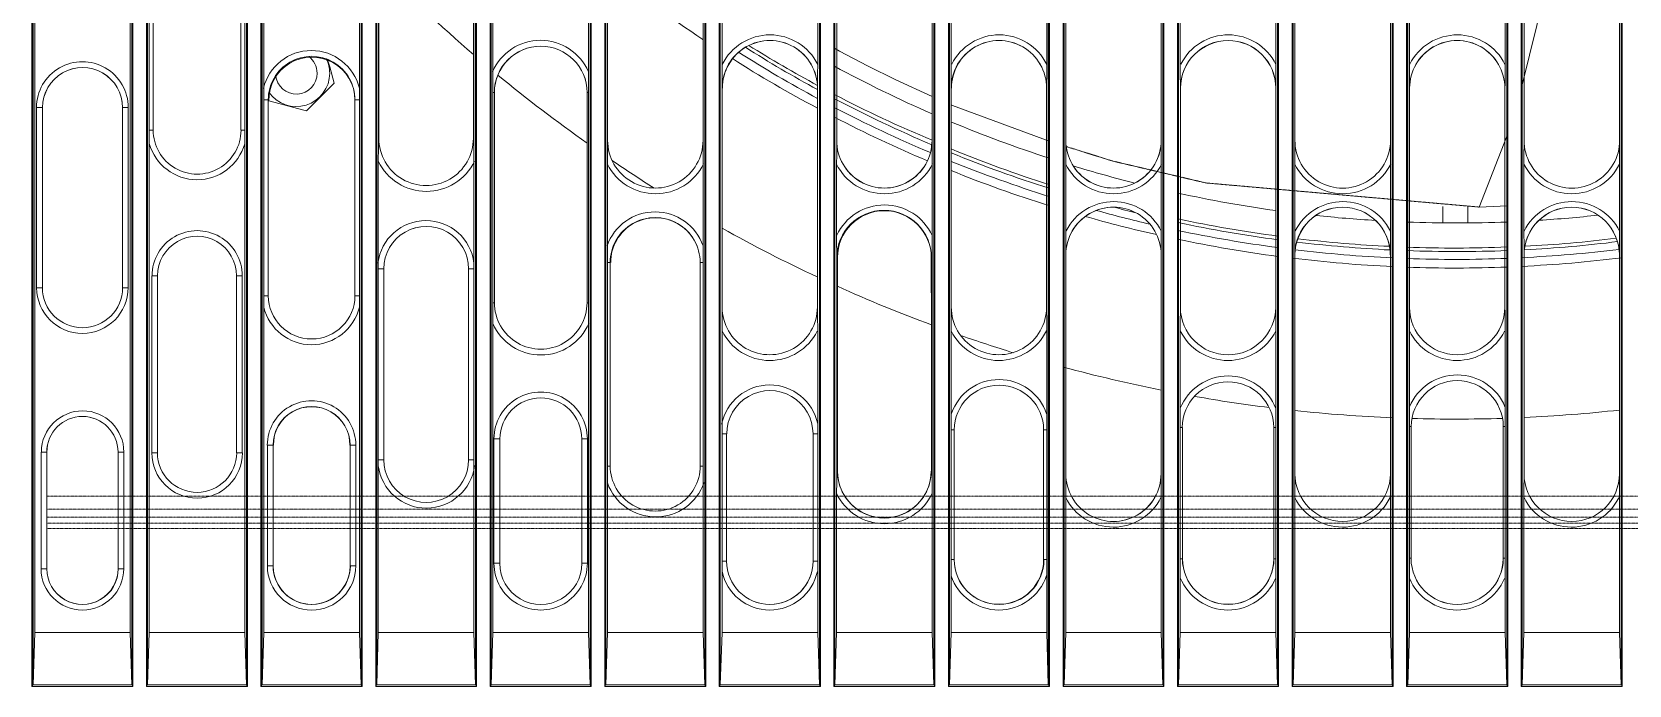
# Model space of a CAD drawing. Extents: x 43000 to 200282, y 3579 to 63943.
# Drawn here: x 113196 to 113809, y 33835 to 34086 of the extents above; entities that cross this region are included whole.
import ezdxf

# ---------------------------------------------------------------- set-up
doc = ezdxf.new("R2010")
doc.units = 0
doc.header["$MEASUREMENT"] = 0
doc.linetypes.add('PDF_IMPORT', pattern=[1, 0.8, -0.2])
doc.layers.get('0').update_dxf_attribs({"linetype": 'CONTINUOUS'})
doc.layers.add('PDF5_Geometry', color=7, linetype='CONTINUOUS')

# ---------------------------------------------------------------- blocks, each defined once
blk = doc.blocks.new('pohlad vonkajšia')
at = {"layer": 'PDF5_Geometry', "lineweight": 13}
for points in [[(16082.73, 2749.99), (16082.73, 2113.05), (16063.34, 2113.05), (16063.34, 2749.99)], [(16063.47, 2749.99), (16063.47, 2113.15), (16063.34, 2113.05)], [(16063.57, 2749.99), (16063.57, 2113.41), (16082.53, 2113.41)], [(16082.22, 2249.15), (16082.22, 2123.41), (16082.53, 2113.41), (16082.53, 2749.99)], [(16082.64, 2749.99), (16082.64, 2113.15), (16082.73, 2113.05)], [(16104.71, 2749.99), (16104.71, 2113.05), (16085.34, 2113.05), (16085.34, 2749.99)], [(16085.34, 2113.05), (16085.41, 2113.15), (16085.41, 2749.99)], [(16085.52, 2749.99), (16085.52, 2113.41), (16085.86, 2123.41), (16085.86, 2217.2), (16085.86, 2217.58), (16085.86, 2219.77), (16085.86, 2257.84)], [(16104.2, 2257.84), (16104.2, 2219.77), (16104.2, 2218.57), (16104.2, 2217.2), (16104.2, 2123.41), (16104.5, 2113.41), (16104.4, 2750.09)], [(16104.71, 2113.05), (16104.6, 2113.15), (16104.6, 2749.99)], [(16126.67, 2749.99), (16126.67, 2113.05), (16107.29, 2113.05), (16107.29, 2749.99)], [(16107.29, 2113.05), (16107.41, 2113.15), (16107.41, 2749.99)], [(16126.48, 2113.41), (16107.52, 2113.41), (16107.83, 2123.41), (16107.83, 2185.84), (16107.83, 2188.02), (16107.83, 2225.59), (16107.83, 2226.28), (16107.83, 2227.79), (16107.83, 2245.44)], [(16126.17, 2245.44), (16126.17, 2227.79), (16126.17, 2225.59), (16126.17, 2188.02), (16126.17, 2187.35), (16126.17, 2185.84), (16126.17, 2123.41), (16126.48, 2113.41), (16126.48, 2749.99)], [(16107.52, 2749.99), (16107.52, 2113.41)], [(16126.59, 2749.99), (16126.59, 2113.15), (16126.67, 2113.05)], [(16148.65, 2749.99), (16148.65, 2113.05), (16129.29, 2113.05), (16129.29, 2749.99)], [(16129.39, 2749.99), (16129.39, 2113.15), (16129.29, 2113.05)], [(16129.5, 2749.99), (16129.5, 2113.41)], [(16148.15, 2259.4), (16148.15, 2218.21), (16148.15, 2216.26), (16148.15, 2214.32), (16148.15, 2213.79), (16148.15, 2194.28), (16148.15, 2193.17), (16148.15, 2156.52), (16148.15, 2155.4), (16148.15, 2123.41), (16148.45, 2113.41), (16148.34, 2750.09)], [(16148.55, 2749.99), (16148.55, 2113.15), (16148.65, 2113.05)], [(16170.64, 2749.99), (16170.64, 2113.05), (16151.27, 2113.05), (16151.27, 2749.99)], [(16151.27, 2113.05), (16151.38, 2113.15), (16151.38, 2749.99)], [(16151.48, 2749.99), (16151.48, 2113.41), (16170.43, 2113.41)], [(16170.12, 2245.2), (16170.12, 2230.95), (16170.12, 2229.18), (16170.12, 2227), (16170.12, 2186.65), (16170.12, 2183.59), (16170.12, 2182.67), (16170.12, 2123.41), (16170.43, 2113.41), (16170.32, 2750.09)], [(16170.64, 2113.05), (16170.53, 2113.15), (16170.53, 2749.99)], [(16192.64, 2749.99), (16192.64, 2113.05), (16173.24, 2113.05), (16173.24, 2749.99)], [(16173.34, 2749.99), (16173.34, 2113.15), (16173.24, 2113.05)], [(16173.44, 2749.99), (16173.44, 2113.41), (16192.43, 2113.41)], [(16192.1, 2259.78), (16192.1, 2217.82), (16192.1, 2216.79), (16192.1, 2215.76), (16192.1, 2213.7), (16192.1, 2213.25), (16192.1, 2197.59), (16192.1, 2196.55), (16192.1, 2194.37), (16192.1, 2155.35), (16192.1, 2152.9), (16192.1, 2152.1), (16192.1, 2123.41), (16192.43, 2113.41), (16192.31, 2750.09)], [(16192.53, 2749.99), (16192.53, 2113.15), (16192.64, 2113.05)], [(16214.62, 2749.99), (16214.62, 2113.05), (16195.22, 2113.05), (16195.22, 2749.99)], [(16195.22, 2113.05), (16195.32, 2113.15), (16195.32, 2749.99)], [(16195.41, 2749.99), (16195.41, 2113.41), (16214.41, 2113.41)], [(16214.1, 2245.2), (16214.1, 2232.37), (16214.06, 2230.55), (16214.06, 2228.45), (16214.06, 2227.93), (16214.06, 2227.81), (16214.06, 2185.82), (16214.06, 2184.82), (16214.06, 2183.79), (16214.1, 2181.71), (16214.1, 2181.28), (16214.1, 2163.44), (16214.1, 2161.52), (16214.1, 2137.09), (16214.1, 2136.69), (16214.1, 2135.17), (16214.1, 2123.41), (16214.41, 2113.41), (16214.31, 2750.09)], [(16214.51, 2749.99), (16214.51, 2113.15), (16214.62, 2113.05)], [(16236.58, 2749.99), (16236.58, 2113.05), (16217.18, 2113.05), (16217.18, 2749.99)], [(16217.18, 2113.05), (16217.29, 2113.15), (16217.29, 2749.99)], [(16217.39, 2749.99), (16217.39, 2113.41), (16236.39, 2113.41)], [(16236.39, 2749.99), (16236.39, 2113.41), (16236.05, 2123.41), (16236.05, 2150.13), (16236.05, 2150.65), (16236.05, 2154.38), (16236.05, 2195.32), (16236.05, 2197.51), (16236.05, 2199.52), (16236.05, 2199.57), (16236.05, 2213.25), (16236.05, 2213.7), (16236.05, 2215.76), (16236.05, 2216.79), (16236.03, 2217.82), (16236.03, 2259.78)], [(16217.74, 2259.78), (16217.74, 2217.82), (16217.74, 2217.69), (16217.74, 2217.17), (16217.74, 2215.03), (16217.7, 2213.25), (16217.7, 2199.57), (16217.7, 2199.03), (16217.74, 2195.32), (16217.74, 2154.38), (16217.74, 2152.19), (16217.7, 2150.2), (16217.7, 2150.13), (16217.7, 2123.41), (16217.39, 2113.41)], [(16236.5, 2749.99), (16236.5, 2113.15), (16236.58, 2113.05)], [(16258.55, 2749.99), (16258.55, 2113.05), (16239.17, 2113.05), (16239.17, 2749.99)], [(16239.27, 2749.99), (16239.27, 2113.15), (16239.17, 2113.05)], [(16239.37, 2749.99), (16239.37, 2113.41), (16258.34, 2113.41)], [(16258.03, 2245.2), (16258.03, 2232.37), (16258.03, 2230.55), (16258.01, 2228.45), (16258.01, 2227.93), (16258.01, 2227.81), (16258.01, 2185.82), (16258.01, 2184.82), (16258.03, 2183.79), (16258.03, 2181.71), (16258.03, 2181.28), (16258.03, 2165.37), (16258.03, 2164.46), (16258.03, 2162.28), (16258.03, 2137.4), (16258.03, 2135.1), (16258.03, 2134.32), (16258.03, 2123.41), (16258.34, 2113.41), (16258.24, 2750.09)], [(16258.44, 2749.99), (16258.44, 2113.15), (16258.55, 2113.05)], [(16280.53, 2749.99), (16280.53, 2113.05), (16261.17, 2113.05), (16261.17, 2749.99)], [(16261.17, 2113.05), (16261.25, 2113.15), (16261.25, 2749.99)], [(16261.36, 2749.99), (16261.36, 2113.41), (16280.32, 2113.41)], [(16279.99, 2259.78), (16279.99, 2217.82), (16279.99, 2216.79), (16280.01, 2215.76), (16280.01, 2213.7), (16280.01, 2213.25), (16280.01, 2200.4), (16280.01, 2198.6), (16279.99, 2196.48), (16279.99, 2195.96), (16279.99, 2195.84), (16279.99, 2153.86), (16279.99, 2152.85), (16280.01, 2151.81), (16280.01, 2149.75), (16280.01, 2149.3), (16280.01, 2123.41), (16280.32, 2113.41), (16280.22, 2750.09)], [(16280.43, 2749.99), (16280.43, 2113.15), (16280.53, 2113.05)], [(16302.51, 2749.99), (16302.51, 2113.05), (16283.13, 2113.05), (16283.13, 2749.99)], [(16283.13, 2113.05), (16283.23, 2113.15), (16283.23, 2749.99)], [(16283.34, 2749.99), (16283.34, 2113.41), (16283.65, 2123.41), (16283.65, 2133.94), (16283.65, 2135.37), (16283.65, 2137.58), (16283.65, 2162.73), (16283.65, 2165.64), (16283.65, 2166.39), (16283.65, 2181.28), (16283.65, 2183.07), (16283.68, 2185.2), (16283.68, 2185.72), (16283.68, 2185.82), (16283.68, 2227.81), (16283.68, 2228.83), (16283.65, 2229.86), (16283.65, 2231.92), (16283.65, 2232.37), (16283.65, 2245.2)], [(16283.34, 2113.41), (16302.3, 2113.41), (16302.3, 2749.99)], [(16302.41, 2749.99), (16302.41, 2113.15), (16302.51, 2113.05)], [(16324.49, 2749.99), (16324.49, 2113.05), (16305.11, 2113.05), (16305.11, 2749.99)], [(16305.22, 2113.15), (16305.32, 2749.99), (16305.32, 2113.41), (16305.63, 2123.41), (16305.63, 2149.3), (16305.63, 2151.12), (16305.65, 2153.21), (16305.65, 2153.73), (16305.65, 2153.86), (16305.65, 2195.84), (16305.63, 2196.85), (16305.63, 2197.89), (16305.63, 2199.95), (16305.63, 2200.4), (16305.63, 2213.25), (16305.63, 2215.03), (16305.65, 2217.17), (16305.65, 2217.69), (16305.65, 2217.82), (16305.65, 2259.78)], [(16324.29, 2749.99), (16324.29, 2113.41), (16323.97, 2123.41)], [(16324.39, 2749.99), (16324.39, 2113.15), (16324.49, 2113.05)], [(16346.48, 2749.99), (16346.48, 2113.05), (16327.09, 2113.05), (16327.09, 2749.99)], [(16327.09, 2113.05), (16327.2, 2113.15), (16327.2, 2749.99)], [(16327.3, 2749.99), (16327.3, 2113.41), (16327.61, 2123.41), (16327.61, 2133.83), (16327.61, 2135.46), (16327.61, 2137.65), (16327.61, 2162.9), (16327.61, 2166.01), (16327.61, 2166.72), (16327.61, 2181.28), (16327.61, 2183.07), (16327.61, 2185.2), (16327.63, 2185.72), (16327.63, 2185.82), (16327.63, 2227.81), (16327.61, 2228.83), (16327.61, 2229.86), (16327.61, 2231.92), (16327.61, 2232.37), (16327.61, 2245.2)], [(16346.29, 2749.99), (16346.29, 2113.41), (16327.3, 2113.41)], [(16346.39, 2749.99), (16346.39, 2113.15), (16346.48, 2113.05)], [(16368.46, 2749.99), (16368.46, 2113.05), (16349.08, 2113.05), (16349.08, 2749.99)], [(16349.08, 2113.05), (16349.18, 2113.15), (16349.18, 2749.99)], [(16349.28, 2749.99), (16349.28, 2113.41), (16349.6, 2123.41)], [(16368.25, 2749.99), (16368.25, 2113.41)], [(16368.35, 2749.99), (16368.35, 2113.15), (16368.46, 2113.05)], [(16301.99, 2245.2), (16301.99, 2232.37), (16301.99, 2230.55), (16301.99, 2228.45), (16301.99, 2227.93), (16301.99, 2227.81), (16301.99, 2185.82), (16301.99, 2184.8), (16301.99, 2181.4), (16301.99, 2181.28), (16301.99, 2166.39), (16301.99, 2164.95), (16301.99, 2162.73), (16301.99, 2137.58), (16301.99, 2134.66), (16301.99, 2133.94), (16301.99, 2123.41), (16302.3, 2113.41)], [(16323.96, 2259.78), (16323.96, 2217.82), (16323.97, 2216.79), (16323.97, 2213.39), (16323.97, 2213.25), (16323.97, 2200.4), (16323.97, 2198.6), (16323.97, 2196.48), (16323.97, 2195.96), (16323.96, 2195.84), (16323.96, 2153.86), (16323.97, 2152.81), (16323.97, 2149.43), (16323.97, 2149.3), (16323.97, 2123.41), (16305.63, 2123.41)], [(16345.96, 2245.2), (16345.96, 2232.37), (16345.96, 2230.55), (16345.96, 2228.45), (16345.92, 2227.93), (16345.92, 2227.81), (16345.92, 2185.82), (16345.96, 2184.8), (16345.96, 2181.4), (16345.96, 2181.28), (16345.96, 2166.72), (16345.96, 2165.09), (16345.96, 2162.9), (16345.96, 2137.65), (16345.96, 2134.54), (16345.96, 2133.83), (16345.96, 2123.41), (16346.29, 2113.41)], [(16367.9, 2259.78), (16367.9, 2217.82), (16367.9, 2216.79), (16367.94, 2213.39), (16367.94, 2213.25), (16367.94, 2200.4), (16367.94, 2198.6), (16367.9, 2196.48), (16367.9, 2195.96), (16367.9, 2195.84), (16367.9, 2153.86), (16367.9, 2152.81), (16367.94, 2149.43), (16367.94, 2149.3), (16367.94, 2123.41), (16368.25, 2113.41), (16349.28, 2113.41)], [(16195.76, 2245.2), (16195.76, 2232.37), (16195.76, 2232.23), (16195.76, 2228.85), (16195.77, 2227.81), (16195.77, 2185.82), (16195.77, 2185.72), (16195.77, 2185.2), (16195.76, 2183.07), (16195.76, 2181.28), (16195.76, 2163.44), (16195.76, 2161.95), (16195.76, 2161.52), (16195.76, 2137.09), (16195.76, 2135.17), (16195.76, 2123.41), (16195.41, 2113.41)], [(16239.7, 2245.2), (16239.7, 2232.37), (16239.7, 2232.23), (16239.72, 2228.85), (16239.72, 2227.81), (16239.72, 2185.82), (16239.72, 2185.72), (16239.72, 2185.2), (16239.7, 2183.07), (16239.7, 2181.28), (16239.7, 2165.37), (16239.7, 2164.57), (16239.7, 2162.28), (16239.7, 2137.4), (16239.7, 2135.18), (16239.7, 2134.32), (16239.7, 2123.41), (16239.37, 2113.41)], [(16261.7, 2259.78), (16261.7, 2217.82), (16261.7, 2217.69), (16261.7, 2217.17), (16261.67, 2215.03), (16261.67, 2213.25), (16261.67, 2200.4), (16261.67, 2200.26), (16261.7, 2196.87), (16261.7, 2195.84), (16261.7, 2153.86), (16261.7, 2153.73), (16261.7, 2153.21), (16261.67, 2151.12), (16261.67, 2149.3), (16261.67, 2123.41), (16261.36, 2113.41)], [(16173.44, 2113.41), (16173.76, 2123.41), (16173.76, 2152.1), (16173.76, 2153.13), (16173.76, 2155.35), (16173.76, 2194.37), (16173.76, 2196.8), (16173.76, 2197.59), (16173.76, 2213.25), (16173.76, 2215.03), (16173.79, 2217.17), (16173.79, 2217.69), (16173.79, 2217.82), (16173.79, 2259.78)], [(16129.81, 2259.4), (16129.81, 2218.21), (16129.81, 2216.39), (16129.79, 2213.79), (16129.79, 2194.28), (16129.79, 2193.17), (16129.79, 2156.52), (16129.79, 2155.4), (16129.79, 2123.41), (16129.5, 2113.41), (16148.45, 2113.41)], [(16151.77, 2245.2), (16151.77, 2230.95), (16151.77, 2230.03), (16151.77, 2227), (16151.77, 2186.65), (16151.77, 2184.47), (16151.77, 2182.67), (16151.77, 2123.41), (16151.48, 2113.41)], [(16063.88, 2249.15), (16063.88, 2123.41), (16063.57, 2113.41)], [(16356.84, 2268.55), (16356.7, 2267.15), (16355.84, 2259.81), (16353.51, 2245.87), (16349.18, 2228.17)], [(16085.86, 2257.84), (16086.37, 2257.84), (16086.61, 2257.84), (16086.61, 2219.77), (16086.37, 2219.77), (16085.86, 2219.77)], [(16104.2, 2257.84), (16103.65, 2257.84), (16103.44, 2257.84), (16103.44, 2219.77), (16103.65, 2219.77), (16104.2, 2219.77)], [(16217.29, 2235.46), (16218.29, 2234.92), (16223.68, 2232.08), (16229.08, 2229.39), (16236.03, 2226.2)], [(16107.83, 2188.02), (16108.43, 2188.02), (16108.68, 2188.02), (16108.68, 2225.59), (16108.43, 2225.59), (16107.83, 2225.59)], [(16126.17, 2188.02), (16125.56, 2188.02), (16125.32, 2188.02), (16125.32, 2225.59), (16125.56, 2225.59), (16126.17, 2225.59)], [(16151.77, 2186.65), (16151.98, 2186.65), (16152.07, 2186.65), (16152.07, 2227), (16151.98, 2227), (16151.77, 2227)], [(16170.12, 2186.65), (16169.91, 2186.65), (16169.86, 2186.65), (16169.86, 2227), (16169.91, 2227), (16170.12, 2227)], [(16239.72, 2224.6), (16239.98, 2224.5), (16258.48, 2217.62)], [(16080.73, 2189.55), (16080.73, 2224.08), (16080.73, 2189.55)], [(16346.39, 2218.93), (16346.22, 2218.41), (16341.03, 2205.01), (16346.39, 2205.26)], [(16334.03, 2205.12), (16334.03, 2202)], [(16338.83, 2202), (16338.83, 2205.03)], [(16173.76, 2194.37), (16174.16, 2194.37), (16174.29, 2194.37), (16174.29, 2155.35), (16174.16, 2155.35), (16173.76, 2155.35)], [(16192.1, 2194.37), (16191.7, 2194.37), (16191.54, 2194.37), (16191.54, 2155.35), (16191.7, 2155.35), (16192.1, 2155.35)], [(16102.59, 2157.88), (16102.59, 2191.82), (16102.59, 2157.88)], [(16129.79, 2193.17), (16130.52, 2193.17), (16130.85, 2193.17), (16130.85, 2156.52), (16130.52, 2156.52), (16129.79, 2156.52)], [(16148.15, 2193.17), (16147.42, 2193.17), (16147.13, 2193.17), (16147.13, 2156.52), (16147.42, 2156.52), (16148.15, 2156.52)], [(16153.09, 2160.55), (16153.09, 2136.69), (16153.09, 2160.55)], [(16168.82, 2136.69), (16168.82, 2160.55), (16168.82, 2136.69)], [(16195.76, 2137.09), (16196.38, 2137.09), (16196.62, 2137.09), (16196.62, 2161.52), (16196.38, 2161.52), (16195.76, 2161.52)], [(16214.1, 2161.52), (16213.46, 2161.52), (16213.2, 2161.52), (16213.2, 2137.09), (16213.46, 2137.09), (16214.1, 2137.09)], [(16239.7, 2137.4), (16240.12, 2137.4), (16240.28, 2137.4), (16240.28, 2162.28), (16240.12, 2162.28), (16239.7, 2162.28)], [(16258.03, 2162.28), (16257.59, 2162.28), (16257.44, 2162.28), (16257.44, 2137.4), (16257.59, 2137.4), (16258.03, 2137.4)], [(16283.65, 2137.58), (16283.96, 2137.58), (16284.07, 2137.58), (16284.07, 2162.73), (16283.96, 2162.73), (16283.65, 2162.73)], [(16301.99, 2162.73), (16301.71, 2162.73), (16301.61, 2162.73), (16301.61, 2137.58), (16301.71, 2137.58), (16301.99, 2137.58)], [(16327.61, 2137.65), (16327.87, 2137.65), (16327.94, 2137.65), (16327.94, 2162.9), (16327.87, 2162.9), (16327.61, 2162.9)], [(16345.96, 2162.9), (16345.7, 2162.9), (16345.63, 2162.9), (16345.63, 2137.65), (16345.7, 2137.65), (16345.96, 2137.65)], [(16066.2, 2158.03), (16066.2, 2135.65), (16066.2, 2158.03)], [(16079.86, 2135.65), (16079.86, 2158.03), (16079.86, 2135.65)], [(16124.37, 2136.19), (16124.37, 2159.35), (16124.37, 2136.19)], [(16082.22, 2123.41), (16063.88, 2123.41)], [(16104.2, 2123.41), (16085.86, 2123.41)], [(16126.17, 2123.41), (16107.83, 2123.41)], [(16148.15, 2123.41), (16129.79, 2123.41)], [(16170.12, 2123.41), (16151.77, 2123.41)], [(16192.1, 2123.41), (16173.76, 2123.41)], [(16214.1, 2123.41), (16195.76, 2123.41)], [(16236.05, 2123.41), (16217.7, 2123.41)], [(16258.03, 2123.41), (16239.7, 2123.41)], [(16280.01, 2123.41), (16261.67, 2123.41)], [(16301.99, 2123.41), (16283.65, 2123.41)], [(16345.96, 2123.41), (16327.61, 2123.41)], [(16085.52, 2113.41), (16104.5, 2113.41)], [(16305.32, 2113.41), (16324.29, 2113.41)]]:
    blk.add_lwpolyline(points, dxfattribs=at)
at = {"layer": 'PDF5_Geometry', "linetype": 'PDF_IMPORT', "lineweight": 13, "ltscale": 0.095354}
blk.add_lwpolyline([(16323.96, 2153.86), (16323.96, 2707.38)], dxfattribs=at)
at = {"layer": 'PDF5_Geometry', "lineweight": 13}
for points in [[(16349.61, 2259.78), (16349.61, 2217.82), (16349.61, 2217.69), (16349.61, 2217.17), (16349.6, 2215.03), (16349.6, 2213.25), (16349.6, 2200.4), (16349.6, 2199.95), (16349.61, 2197.89), (16349.61, 2196.85), (16349.61, 2195.84, -0.999943), (16367.9, 2195.84)], [(16129.9, 2259.4), (16129.81, 2218.21), (16129.9, 2218.21), (16129.9, 2259.4), (16129.81, 2259.4, -0.99773), (16148.15, 2259.4), (16148.08, 2259.4), (16148.05, 2259.4), (16148.05, 2218.21), (16148.08, 2218.21), (16148.05, 2218.21), (16148.05, 2259.4, 0.99773), (16129.9, 2259.4)], [(16173.79, 2217.82, 1.000038), (16192.1, 2217.8, -1.000038), (16173.79, 2217.82), (16173.79, 2259.78, -0.999445), (16192.1, 2259.78), (16192.1, 2217.82)], [(16236.03, 2259.78, 1.001467), (16217.79, 2259.79, -1.001467), (16236.03, 2259.78), (16236.03, 2217.82, -1.002059), (16217.74, 2217.82, 1.002059), (16236.05, 2217.83, -0.021814), (16217.29, 2226.6)], [(16280, 2217.83, -1.002667), (16261.7, 2217.82), (16261.7, 2259.78, -1.002075), (16279.99, 2259.78), (16279.99, 2217.82, -1.00206), (16261.7, 2217.82)], [(16305.65, 2217.82, 1.000037), (16324, 2217.83, -1.000037), (16305.65, 2217.82), (16305.65, 2259.78, -0.999444), (16323.96, 2259.78), (16323.96, 2217.82)], [(16349.61, 2217.82, 1.001451), (16367.95, 2217.84, -1.001451), (16349.61, 2217.82), (16349.61, 2259.78, -1.000859), (16367.9, 2259.78), (16367.9, 2217.82)], [(16086.61, 2219.77, 1.000754), (16103.46, 2219.75, -1.000754), (16086.61, 2219.77), (16086.61, 2257.84, -1.000113), (16103.44, 2257.84), (16103.44, 2219.77)], [(16195.77, 2185.82, 1.000272), (16214.03, 2185.82, -1.000272), (16195.77, 2185.82), (16195.77, 2227.81, -1.001507), (16214.06, 2227.81), (16214.06, 2185.82)], [(16239.72, 2185.82, 1.000273), (16258, 2185.84, -1.000273), (16239.72, 2185.82), (16239.72, 2227.81, -1.001507), (16258.01, 2227.81), (16258.01, 2185.82)], [(16283.68, 2185.82, 0.998251), (16301.97, 2185.8, -0.998251), (16283.68, 2185.82), (16283.68, 2227.81, -0.999484), (16301.99, 2227.81), (16301.99, 2185.82)], [(16327.63, 2185.82, 0.999058), (16345.93, 2185.83, -0.999058), (16327.63, 2185.82), (16327.63, 2227.81, -1.000293), (16345.92, 2227.81), (16345.92, 2185.82)], [(16108.68, 2188.02, 0.998079), (16125.32, 2188.02, -0.998079), (16108.68, 2188.02), (16108.68, 2225.59, -1.001379), (16125.32, 2225.59), (16125.32, 2188.02)], [(16125.32, 2225.59, 1.001379), (16108.78, 2225.38), (16111.95, 2224.53), (16114.28, 2223.91), (16115.99, 2223.46), (16118.32, 2225.76), (16120.03, 2227.48), (16121.3, 2228.75), (16120.47, 2231.92), (16120.08, 2233.27)], [(16110.1, 2230.29, 0.955931), (16118.06, 2230.69, 0.242751), (16116.41, 2233.91)], [(16152.07, 2186.65, 1.000443), (16169.84, 2186.65, -1.000443), (16152.07, 2186.65), (16152.07, 2227, -0.997661), (16169.86, 2227), (16169.86, 2186.65)], [(16065.35, 2189.55, 0.999267), (16080.73, 2189.55, -0.999267), (16065.35, 2189.55), (16065.35, 2224.08), (16065.35, 2189.55), (16065.01, 2189.55), (16064.25, 2189.55), (16064.25, 2224.08), (16065.01, 2224.08), (16065.39, 2224.09, -1.000734), (16080.73, 2224.08), (16081.06, 2224.08), (16081.82, 2224.08), (16081.82, 2189.55), (16081.06, 2189.55), (16080.73, 2189.55)], [(16108.8, 2227.08, 0.738746), (16120.47, 2230.69, 0.116253), (16119.82, 2233.43)], [(16217.88, 2195.33, -0.998839), (16235.89, 2195.32), (16236.05, 2154.38), (16235.94, 2154.38), (16235.92, 2154.38), (16235.92, 2195.32), (16235.94, 2195.32), (16235.92, 2195.32, 0.997199), (16217.74, 2195.32), (16217.84, 2195.32), (16217.88, 2195.32), (16217.88, 2154.38), (16217.84, 2154.38), (16217.88, 2154.38), (16217.88, 2195.33)], [(16279.96, 2153.86, -1.000864), (16261.7, 2153.86), (16261.7, 2195.84, -1.001158), (16279.99, 2195.84), (16279.99, 2153.86, -1.000257), (16261.7, 2153.86)], [(16305.65, 2153.86, 0.998234), (16323.96, 2153.86, -0.998234), (16305.65, 2153.86), (16305.65, 2195.84, -0.998529), (16323.96, 2195.84), (16323.96, 2153.86)], [(16349.61, 2195.86, -0.999943), (16367.9, 2195.84), (16367.91, 2153.87, -0.999648), (16349.61, 2153.86), (16349.61, 2195.84), (16349.61, 2153.86), (16349.61, 2153.73), (16349.61, 2153.21), (16349.6, 2151.12), (16349.6, 2149.3), (16349.6, 2123.41), (16367.94, 2123.41)], [(16130.85, 2156.52, 1.000711), (16147.12, 2156.51, -1.000711), (16130.85, 2156.52), (16130.85, 2193.17, -1.000374), (16147.13, 2193.17), (16147.13, 2156.52)], [(16174.29, 2155.35, 1.002048), (16191.56, 2155.38, -1.002048), (16174.29, 2155.35), (16174.29, 2194.37, -1.000146), (16191.54, 2194.37), (16191.54, 2155.35)], [(16087.42, 2157.88, 0.998737), (16102.63, 2157.91, -0.998737), (16087.42, 2157.88), (16087.42, 2191.82), (16087.42, 2157.88), (16087.11, 2157.88), (16086.35, 2157.88), (16086.35, 2191.82), (16087.11, 2191.82), (16087.45, 2191.85, -1.000511), (16102.59, 2191.82), (16102.94, 2191.82), (16103.7, 2191.82), (16103.7, 2157.88), (16102.94, 2157.88), (16102.59, 2157.88)], [(16213.2, 2161.52, 1.000691), (16196.65, 2161.54, -1.000691), (16213.2, 2161.52), (16213.2, 2137.09, -0.999351), (16196.62, 2137.09), (16196.62, 2161.52)], [(16257.44, 2162.28, 0.999015), (16240.29, 2162.31, -0.999015), (16257.44, 2162.28), (16257.44, 2137.4, -0.999311), (16240.28, 2137.4), (16240.28, 2162.28)], [(16301.61, 2162.73, 0.99885), (16284.02, 2162.71, -0.99885), (16301.61, 2162.73), (16301.61, 2137.58, -0.997582), (16284.07, 2137.58), (16284.07, 2162.73)], [(16345.63, 2162.9, 0.999291), (16327.96, 2162.9, -0.999291), (16345.63, 2162.9), (16345.63, 2137.65, -0.999584), (16327.94, 2137.65), (16327.94, 2162.9)], [(16124.43, 2136.23, -0.998451), (16109.6, 2136.19), (16109.28, 2136.19), (16108.52, 2136.19), (16108.52, 2159.35), (16109.28, 2159.35), (16109.6, 2159.35, -1.001436), (16124.37, 2159.35), (16124.71, 2159.35), (16125.48, 2159.35), (16125.48, 2136.19), (16124.71, 2136.19), (16124.37, 2136.19, -1.000453), (16109.63, 2136.19)], [(16153.09, 2136.69, 1.001978), (16168.84, 2136.7, -1.001978), (16153.09, 2136.69), (16152.75, 2136.69), (16151.98, 2136.69), (16151.98, 2160.55), (16152.75, 2160.55), (16153.12, 2160.55, -0.999947), (16168.82, 2160.55), (16169.16, 2160.55), (16169.91, 2160.55), (16169.91, 2136.69), (16169.16, 2136.69), (16168.82, 2136.69)], [(16079.91, 2135.68, -1.00167), (16066.2, 2135.65), (16065.89, 2135.65), (16065.09, 2135.65), (16065.09, 2158.03), (16065.89, 2158.03), (16066.2, 2158.03, -0.999649), (16079.86, 2158.03), (16080.21, 2158.03), (16080.97, 2158.03), (16080.97, 2135.65), (16080.21, 2135.65), (16079.86, 2135.65, -1.000042), (16066.2, 2135.65)], [(16235.88, 2154.38, -1.000071), (16217.88, 2154.38, 0.998429), (16235.88, 2154.38)]]:
    blk.add_lwpolyline(points, format="xyb", dxfattribs=at)
for points in [[(16217.74, 2259.78), (16217.74, 2217.82)], [(16109.6, 2159.35), (16109.6, 2136.19), (16109.63, 2159.35)]]:
    blk.add_lwpolyline(points, close=True, dxfattribs=at)
blk.add_lwpolyline([(16129.9, 2218.21, 1.000196), (16148.03, 2218.21, -1.000196)], format="xyb", close=True, dxfattribs=at)
at = {"layer": 'PDF5_Geometry', "linetype": 'PDF_IMPORT', "lineweight": 13, "ltscale": 0.031421}
blk.add_lwpolyline([(16261.91, 2216.58), (16270.63, 2213.85), (16288.57, 2209.64), (16341.03, 2205.01)], dxfattribs=at)
at = {"layer": 'PDF5_Geometry', "linetype": 'PDF_IMPORT', "lineweight": 13, "ltscale": 0.040079}
blk.add_lwpolyline([(16607.37, 2149.57), (16066.2, 2149.57)], dxfattribs=at)
at = {"layer": 'PDF5_Geometry', "linetype": 'PDF_IMPORT', "lineweight": 13, "ltscale": 0.040158}
for points in [[(16066.2, 2147.06), (16607.37, 2147.06)], [(16607.37, 2145.57), (16066.2, 2145.57)], [(16650.72, 2144.37), (16066.2, 2144.37)], [(16650.72, 2143.38), (16066.2, 2143.38)]]:
    blk.add_lwpolyline(points, dxfattribs=at)
at = {"layer": 'PDF5_Geometry', "lineweight": 13}
for centre, radius, start, end in [((16329.78, 2446.05), 279.05, 224.2486, 229.3623), ((16346.04, 2466.32), 276.11, 231.3927, 236.1091), ((16160.91, 2226.97), 10.03, 23.3865, 156.64), ((16204.95, 2227.82), 10.22, 26.43, 153.583), ((16204.94, 2227.82), 9.13, 359.9368, 180.1093), ((16248.89, 2227.83), 9.12, 359.8673, 180.0399), ((16248.92, 2227.89), 10.15, 26.2078, 153.5151), ((16292.84, 2227.79), 9.15, 0.099, 180.0399), ((16292.87, 2227.87), 10.17, 26.2745, 153.3569), ((16336.79, 2227.82), 9.13, 359.9601, 179.9937), ((16336.82, 2227.84), 10.2, 26.3861, 153.4019), ((16116.96, 2225.57), 9.47, 13.5915, 166.5797), ((16160.96, 2226.97), 8.9, 0.158, 179.8896), ((16328.65, 2439.48), 242.42, 237.6387, 241.7915), ((16331.7, 2444.25), 246.58, 237.7758, 241.5065), ((16337.39, 2455.6), 258.57, 238.1297, 241.5076), ((16073.02, 2224.09), 8.8, 359.961, 179.991), ((16073.06, 2224.09), 7.67, 359.9441, 180.0282), ((16317.2, 2420.05), 221.54, 237.3679, 242.2555), ((16333.63, 2446.9), 244.34, 241.5657, 246.456), ((16333.54, 2450.02), 284.53, 230.5456, 234.8859), ((16337.12, 2454.65), 258.31, 242.3689, 246.9525), ((16336.04, 2452.87), 257.74, 242.5642, 247.0959), ((16329.84, 2438.85), 244.08, 242.5417, 247.1688), ((16335.76, 2451.8), 249.67, 247.3853, 251.9684), ((16095.02, 2219.76), 9.51, 195.6018, 344.175), ((16329.93, 2435), 236.71, 247.5927, 252.4168), ((16332.08, 2441.06), 243.82, 247.7402, 252.4298), ((16139.02, 2218.27), 10.26, 205.9214, 334.1504), ((16182.98, 2217.88), 10.32, 206.6637, 333.5013), ((16306.12, 2406.18), 232.89, 235.6279, 238.0129), ((16226.91, 2217.86), 10.3, 206.5971, 333.6371), ((16338.6, 2459.86), 265.21, 248.1043, 252.4069), ((16270.87, 2217.84), 10.28, 206.5524, 333.5918), ((16325.7, 2415.69), 212.22, 252.8552, 256.168), ((16314.83, 2217.84), 10.28, 206.5524, 333.5918), ((16358.76, 2217.79), 10.23, 206.3747, 333.4788), ((16326.67, 2425.59), 230.6, 247.8471, 252.7848), ((16336.52, 2451.61), 249.67, 257.6858, 262.0516), ((16182.89, 2194.32), 9.77, 19.5636, 160.4027), ((16226.9, 2195.36), 10.07, 24.71, 155.0425), ((16270.85, 2195.86), 9.14, 359.9221, 179.9852), ((16270.88, 2195.89), 10.18, 26.3155, 153.25), ((16326.69, 2414.35), 219.83, 253.8145, 257.4995), ((16338.11, 2457.52), 262.8, 254.4194, 256.7415), ((16313.02, 2357.35), 158.05, 254.5673, 256.1329), ((16314.79, 2195.83), 9.16, 0.0613, 179.8926), ((16314.83, 2195.87), 10.2, 26.3822, 153.25), ((16334.27, 2429.25), 227.18, 263.7884, 266.6844), ((16358.78, 2195.84), 10.23, 26.4936, 153.4307), ((16338.44, 2428.99), 226.95, 273.5541, 276.4233), ((16095.04, 2191.83), 8.66, 359.9476, 180.0279), ((16138.94, 2193.15), 9.28, 6.9893, 173.1106), ((16138.99, 2193.17), 8.13, 0.0307, 180.0735), ((16182.97, 2194.39), 8.58, 359.8687, 179.8854), ((16322.09, 2425.17), 257.35, 240.6034, 245.1876), ((16332, 2428.24), 230.7, 257.7923, 262.6304), ((16335.48, 2448.8), 253.72, 258.1117, 262.5094), ((16334.6, 2441.95), 245.33, 257.9233, 262.4646), ((16336.55, 2473.46), 271.49, 268.0256, 272.0765), ((16095.02, 2191.84), 7.57, 359.8451, 179.9036), ((16335.46, 2446.98), 253.59, 258.1113, 262.5111), ((16337.38, 2461.04), 264.6, 263.1873, 267.0837), ((16334.08, 2428.72), 231.46, 263.0832, 267.4549), ((16336.14, 2431.88), 234.73, 267.8118, 272.4974), ((16337.72, 2437.18), 240.65, 272.8526, 277.1252), ((16337.44, 2438.33), 241.15, 272.9263, 277.1157), ((16336.05, 2444.32), 251, 262.9446, 267.3382), ((16337.29, 2459.53), 264.59, 263.1437, 267.2059), ((16336.34, 2438.06), 243.09, 267.8413, 272.3658), ((16336.79, 2458.44), 261.96, 267.9008, 272.0992), ((16336.47, 2456.91), 261.91, 272.7741, 276.8777), ((16336.95, 2448.7), 255.35, 272.7371, 277.064), ((16336.29, 2463.41), 270.09, 268.0702, 272.1384), ((16073.02, 2189.56), 8.78, 180.0433, 0.0052), ((16322.43, 2418.96), 251.85, 245.4775, 249.9162), ((16117, 2188.04), 9.43, 193.5028, 346.4558), ((16160.98, 2186.7), 10.05, 203.6482, 336.4716), ((16204.89, 2185.77), 10.18, 206.1807, 333.432), ((16248.84, 2185.77), 10.18, 206.1807, 333.7265), ((16361.88, 2531.39), 371.07, 251.0682, 252.713), ((16292.82, 2185.83), 10.24, 206.4026, 333.5903), ((16336.75, 2185.78), 10.19, 206.2249, 333.4096), ((16333.86, 2441.75), 277.11, 254.8172, 258.7905), ((16292.82, 2162.75), 9.87, 21.6714, 158.128), ((16336.8, 2162.9), 9.92, 22.6512, 157.2913), ((16160.95, 2160.57), 8.96, 359.8476, 180.0105), ((16204.89, 2161.48), 9.42, 12.0376, 168.3042), ((16248.89, 2162.3), 9.63, 18.5403, 161.1904), ((16116.99, 2159.38), 8.49, 359.8263, 180.0988), ((16117.01, 2159.38), 7.35, 359.76, 180.1539), ((16160.97, 2160.55), 7.85, 359.9761, 179.97), ((16337.6, 2460.15), 295.9, 260.0433, 262.8408), ((16073.07, 2158.03), 7.91, 0.0017, 179.784), ((16073.02, 2158.02), 6.84, 0.0826, 179.8557), ((16335.55, 2439.23), 274.86, 263.755, 267.6732), ((16336.49, 2469.27), 304.92, 268.4232, 271.691), ((16336.2, 2456.41), 292.06, 272.6322, 276.2384), ((16095.04, 2157.88), 8.69, 180.0285, 359.9958), ((16139.03, 2156.58), 9.31, 187.2647, 352.9515), ((16183.01, 2155.43), 9.83, 199.801, 340.6128), ((16358.76, 2153.87), 9.15, 180.0781, 0.0378), ((16226.89, 2154.39), 10.12, 204.9127, 335.2875), ((16270.81, 2153.83), 10.2, 206.3861, 333.5378), ((16314.77, 2153.83), 10.2, 206.3861, 333.5378), ((16358.71, 2153.78), 10.15, 206.2078, 333.4246), ((16117, 2136.2), 8.48, 180.1035, 359.9716), ((16160.95, 2136.69), 8.96, 180.0056, 0.1362), ((16204.92, 2137.11), 8.3, 180.1011, 0.0267), ((16248.89, 2137.42), 8.62, 180.1381, 0.0591), ((16292.85, 2137.59), 8.78, 180.0661, 359.7887), ((16336.78, 2137.65), 8.84, 179.9999, 359.9522), ((16073.03, 2135.67), 7.94, 180.1156, 0.0983), ((16204.9, 2137.07), 9.34, 191.7708, 348.0606), ((16248.85, 2137.38), 9.65, 198.4916, 341.5898), ((16292.82, 2137.6), 9.87, 201.797, 338.1281), ((16336.75, 2137.62), 9.89, 202.5019, 337.3116)]:
    blk.add_arc(centre, radius, start, end, dxfattribs=at)
for points in [[(16214.06, 2227.81), (16214.06, 2227.83), (16214.06, 2227.83), (16214.06, 2227.85)], [(16258.01, 2227.81), (16258.01, 2227.83), (16258.01, 2227.83), (16258.01, 2227.85)], [(16301.99, 2227.81), (16301.99, 2227.83), (16301.99, 2227.83), (16301.99, 2227.85)], [(16345.92, 2227.81), (16345.92, 2227.83), (16345.92, 2227.83), (16345.92, 2227.85)], [(16192.1, 2217.81), (16192.1, 2217.81), (16192.1, 2217.82), (16192.1, 2217.82)], [(16279.99, 2195.84), (16279.99, 2195.84), (16279.99, 2195.86), (16279.99, 2195.88)], [(16323.96, 2195.84), (16323.96, 2195.84), (16323.96, 2195.86), (16323.96, 2195.88)], [(16367.9, 2195.84), (16367.9, 2195.84), (16367.9, 2195.86), (16367.9, 2195.88)], [(16258.01, 2185.6), (16258.01, 2185.68), (16258.01, 2185.75), (16258.01, 2185.82)]]:
    blk.add_open_spline(points, degree=3, dxfattribs=at)

msp = doc.modelspace()

# ---------------------------------------------------------------- block references
at = {"xscale": 2, "yscale": 2, "zscale": 2}
msp.add_blockref('pohlad vonkajšia', (81069.71, 29608.42, -0.77), dxfattribs=at)

doc.saveas('drawing.dxf')
